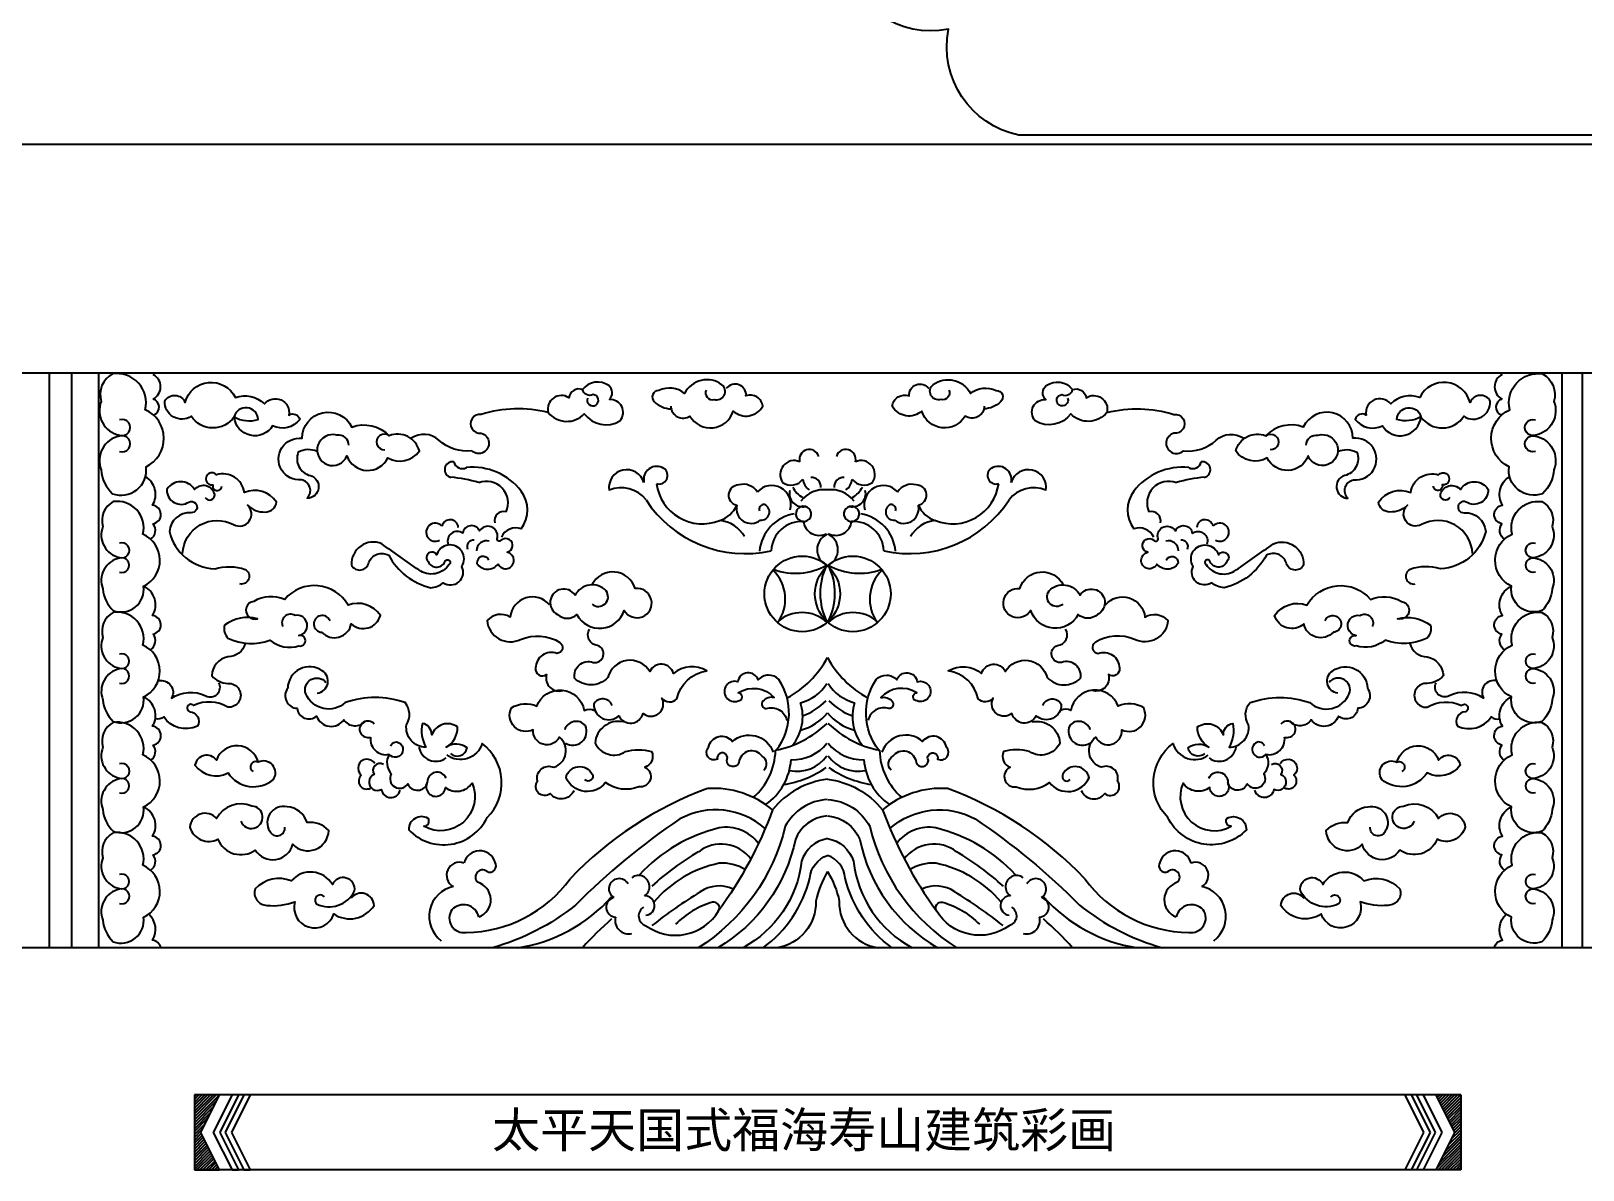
# Model space of a CAD drawing. Extents: x -66030 to 95157, y -13132 to 45879.
# Drawn here: x -41525 to -40176, y 5043 to 6033 of the extents above; entities that cross this region are included whole.
import ezdxf

# ---------------------------------------------------------------- set-up
doc = ezdxf.new("R2010")
doc.units = 0
doc.header["$LTSCALE"] = 100
doc.header["$MEASUREMENT"] = 0
for name, color, linetype in [('3', 11, 'CONTINUOUS'), ('4', 121, 'CONTINUOUS'), ('BH', 21, 'CONTINUOUS'), ('TEXT', 105, 'CONTINUOUS')]:
    doc.layers.add(name, color=color, linetype=linetype)
doc.styles.add('HZ', font='simhei.ttf')

# ---------------------------------------------------------------- blocks, each defined once
blk = doc.blocks.new('A$C09F412C1')
at = {"layer": '3'}
for p, q in [((553.3, 500.6), (553.3, 0.6)), ((572.6, 500.6), (572.6, 0.6)), ((596.1, 500.6), (596.1, 0.6)), ((1868.4, 500.6), (1868.4, 0.6)), ((1886.1, 500.6), (1886.1, 0.6))]:
    blk.add_line(p, q, dxfattribs=at)
for points in [[(614.4, 432.1, 1.388547), (614.4, 445.5, 0.468613), (598.4, 416.1, 0.186167), (608.2, 395.4, 0.567131), (637.4, 418.8, 0.640494), (636.7, 468.4, 0.534045), (608.2, 499.6, 0.354768), (598.4, 475.7, 0.468613), (614.4, 446.3, 1.388547), (614.4, 459.7)], [(1845.6, 432.1, -1.388547), (1845.6, 445.5, -0.468613), (1861.6, 416.1, -0.186167), (1851.8, 395.4, -0.567131), (1822.6, 418.8, -0.640494), (1823.3, 468.4, -0.534045), (1851.8, 499.6, -0.354768), (1861.6, 475.7, -0.468613), (1845.6, 446.3, -1.388547), (1845.6, 459.7)], [(1021.2, 478.4, 2.932601), (1026.3, 481.6, -0.482868), (1016.9, 486, 0.469035), (1005, 478.9, 0.682973), (987.1, 466.1, 0.457922), (1018.5, 464.9, 0.396432), (1049.5, 458.9, 0.674426), (1040.3, 477.3, 0.456239), (1039.8, 489.4, 0.399871), (1016.9, 486)], [(1124.5, 485.5, 0.654238), (1131.3, 477.4, 0.833454), (1138.2, 490.2, 0.461241), (1105.7, 482.6, 0.295401), (1083.4, 485.1, 0.720954), (1079.6, 475.3, 0.191245), (1094, 469.2)], [(1093.7, 471.4, 0.590399), (1110.4, 462.9, 0.653489), (1148, 467.2, 0.478523), (1173.7, 471.4, 0.49357), (1159.1, 480.4, 0.761754), (1142, 486.8)], [(1366.3, 471.4, -0.590399), (1349.6, 462.9, -0.653489), (1312, 467.2, -0.478523), (1286.3, 471.4, -0.49357), (1300.9, 480.4, -0.761754), (1318, 486.8)], [(1335.5, 485.5, -0.654238), (1328.7, 477.4, -0.833454), (1321.8, 490.2, -0.461241), (1354.3, 482.6, -0.295401), (1376.6, 485.1, -0.720954), (1380.4, 475.3, -0.191245), (1366, 469.2)], [(1438.8, 478.4, -2.932601), (1433.7, 481.6, 0.482868), (1443.1, 486, -0.469035), (1455, 478.9, -0.682973), (1472.9, 466.1, -0.457922), (1441.5, 464.9, -0.396432), (1410.5, 458.9, -0.674426), (1419.7, 477.3, -0.456239), (1420.2, 489.4, -0.399871), (1443.1, 486)], [(786.3, 432.1, 0.235868), (769.8, 431.5, 0.461266), (780.3, 411.2, -0.862626), (777.5, 391.5, 0.604748), (772.6, 407.4, -1.114415), (773.1, 443.6, -0.793298), (816.4, 453.4, -0.30013), (848.8, 445.8)], [(987.1, 466.1, 0.135387), (928.9, 464.4, 1.136503), (928.9, 448, -1.266339), (920.6, 432.6, -0.218569), (892.1, 441.9, 0.354239), (868, 443.6)], [(1472.9, 466.1, -0.135387), (1531.1, 464.4, -1.136503), (1531.1, 448, 1.266339), (1539.4, 432.6, 0.218569), (1567.9, 441.9, -0.354239), (1592, 443.6)], [(1673.7, 432.1, -0.235868), (1690.2, 431.5, -0.461266), (1679.7, 411.2, 0.862626), (1682.5, 391.5, -0.604748), (1687.4, 407.4, 1.114415), (1686.9, 443.6, 0.793298), (1643.6, 453.4, 0.30013), (1611.2, 445.8)], [(813.7, 437.5, 0.474513), (803.3, 446.3, 2.223701), (812.1, 428.2, 0.659829), (847.7, 426.6, 0.385537), (875.1, 432.6, 0.448169), (848.8, 445.8, 1.448752), (845, 433.7)], [(1646.3, 437.5, -0.474513), (1656.7, 446.3, -2.223701), (1647.9, 428.2, -0.659829), (1612.3, 426.6, -0.385537), (1584.9, 432.6, -0.448169), (1611.2, 445.8, -1.448752), (1615, 433.7)], [(641.4, 355.8, 0.431798), (643.6, 369.3, 0.856822), (643.1, 385.5, 0.419638), (636.9, 410.2)], [(688.9, 392.1, 0.81074), (697.1, 394.8, 0.59043), (679.6, 399.2, 0.548481), (655.5, 399.2, 0.613962), (674.7, 388.2, -1.334243), (676.3, 378.9, 0.406582), (657.7, 362.5, 0.336177), (697.1, 330.2, -0.150435), (723.5, 329.6, -0.870733), (719.1, 317)], [(669.2, 343.3, -0.556222), (713.6, 368.5, 0.878332), (725.7, 385.5, 0.211304), (741, 379.5, 0.387219), (750.9, 388.2, 0.359299), (722.9, 396.5, 0.467648), (698.8, 411.8, 1.6966), (695.5, 403, 1.131826), (703.2, 401.9)], [(1790.8, 343.3, 0.556222), (1746.4, 368.5, -0.878332), (1734.3, 385.5, -0.211304), (1719, 379.5, -0.387219), (1709.1, 388.2, -0.359299), (1737.1, 396.5, -0.467648), (1761.2, 411.8, -1.6966), (1764.5, 403, -1.131826), (1756.8, 401.9)], [(1771.1, 392.1, -0.81074), (1762.9, 394.8, -0.59043), (1780.4, 399.2, -0.548481), (1804.5, 399.2, -0.613962), (1785.3, 388.2, 1.334243), (1783.7, 378.9, -0.406582), (1802.3, 362.5, -0.336177), (1762.9, 330.2, 0.150435), (1736.5, 329.6, 0.870733), (1740.9, 317)], [(1818.6, 355.8, -0.431798), (1816.4, 369.3, -0.856822), (1816.9, 385.5, -0.419638), (1823.1, 410.2)], [(614.4, 327.2, 1.388547), (614.4, 339.4, 0.468613), (599.9, 312.6, 0.186167), (608.8, 293.8, 0.567131), (635.3, 315, 0.640494), (634.7, 360.2, 0.534045), (608.8, 388.5, 0.354768), (599.9, 366.8, 0.468613), (614.4, 340, 1.388547), (614.4, 352.3)], [(1845.6, 327.2, -1.388547), (1845.6, 339.4, -0.468613), (1860.1, 312.6, -0.186167), (1851.2, 293.8, -0.567131), (1824.7, 315, -0.640494), (1825.3, 360.2, -0.534045), (1851.2, 388.5, -0.354768), (1860.1, 366.8, -0.468613), (1845.6, 340, -1.388547), (1845.6, 352.3)], [(935.6, 337.6, 0.856179), (925.1, 334.9, 0.514292), (943.6, 334.2, 1.619749), (951.4, 344.5, 1.306004), (946.3, 354.9, -0.963129), (942.9, 357.3, 0.82973), (927.5, 363, 0.753967), (912.8, 361.1, 0.729763), (900.1, 351.5)], [(1524.4, 337.6, -0.856179), (1534.9, 334.9, -0.514292), (1516.4, 334.2, -1.619749), (1508.6, 344.5, -1.306004), (1513.7, 354.9, 0.963129), (1517.1, 357.3, -0.82973), (1532.5, 363, -0.753967), (1547.2, 361.1, -0.729763), (1559.9, 351.5)], [(1025.3, 299.3, 0.896117), (1037.4, 310.9, 0.518089), (1010.5, 307.2, 1.297582), (995.2, 290.3, 0.374681), (1012.1, 290.3, 0.663299), (1053.2, 294, 1.877187), (1062.7, 313, 0.677215), (1025.1, 316.2)], [(1434.7, 299.3, -0.896117), (1422.6, 310.9, -0.518089), (1449.5, 307.2, -1.297582), (1464.8, 290.3, -0.374681), (1447.9, 290.3, -0.663299), (1406.8, 294, -1.877187), (1397.3, 313, -0.677215), (1434.9, 316.2)], [(641.2, 259.6, 0.439751), (643.6, 273.3, 0.856822), (643.1, 289.5, 0.449004), (635.3, 315)], [(797.4, 285, 1.787462), (790.1, 274.9, 0.601019), (815.9, 282.2, 0.5577), (841.2, 289.5, 0.350548), (813.1, 298.5, 0.523042), (758, 303.5, 0.228127), (731, 301.8, 1.091614), (734.4, 286.7, 0.232651), (705.7, 281.1, 0.25932), (708.6, 269.8, 0.201793), (745.1, 268.1, 0.253821), (770.4, 263.1, 1.2587), (770.4, 272.1, 1.012857), (767, 289.5, 0.741029), (756.3, 279.9)], [(1662.6, 285, -1.787462), (1669.9, 274.9, -0.601019), (1644.1, 282.2, -0.5577), (1618.8, 289.5, -0.350548), (1646.9, 298.5, -0.523042), (1702, 303.5, -0.228127), (1729, 301.8, -1.091614), (1725.6, 286.7, -0.232651), (1754.3, 281.1, -0.25932), (1751.4, 269.8, -0.201793), (1714.9, 268.1, -0.253821), (1689.6, 263.1, -1.2587), (1689.6, 272.1, -1.012857), (1693, 289.5, -0.741029), (1703.7, 279.9)], [(1818.8, 259.6, -0.439751), (1816.4, 273.3, -0.856822), (1816.9, 289.5, -0.449004), (1824.7, 315)], [(988.3, 298.8, 0.657946), (954, 288.2, 0.362311), (934, 285.1, 0.528741), (963, 268.7, -0.242728), (997.3, 266.1, -0.728508), (994.7, 256.6, 0.519066), (976.2, 243.9, 0.671979), (985.7, 238.1, 0.602161), (999.9, 224.4, 0.602161)], [(1471.7, 298.8, -0.657946), (1506, 288.2, -0.362311), (1526, 285.1, -0.528741), (1497, 268.7, 0.242728), (1462.7, 266.1, 0.728508), (1465.3, 256.6, -0.519066), (1483.8, 243.9, -0.671979), (1474.3, 238.1, -0.602161), (1460.1, 224.4, -0.602161)], [(614.4, 230.8, 1.388547), (614.4, 243, 0.468613), (599.9, 216.3, 0.186167), (608.8, 197.4, 0.567131), (635.3, 218.7, 0.640494), (634.7, 263.8, 0.534045), (608.8, 292.2, 0.354768), (599.9, 270.5, 0.468613), (614.4, 243.7, 1.388547), (614.4, 255.9)], [(1845.6, 230.8, -1.388547), (1845.6, 243, -0.468613), (1860.1, 216.3, -0.186167), (1851.2, 197.4, -0.567131), (1824.7, 218.7, -0.640494), (1825.3, 263.8, -0.534045), (1851.2, 292.2, -0.354768), (1860.1, 270.5, -0.468613), (1845.6, 243.7, -1.388547), (1845.6, 255.9)], [(1042.7, 211.2, 0.668878), (1026.8, 212.3, 0.665014), (1048.5, 202.3, 0.69762), (1069.6, 204.4, 0.828499), (1085.9, 217.6, 0.438544), (1099.1, 217, -0.325499), (1125, 241.3, 0.32366), (1096, 239.2, 0.693193), (1075.4, 240.8, 0.669584), (1039, 235.5, -0.418072), (1010, 235, -0.574249), (1026.3, 248.7, 0.937925), (1030, 263.4, -0.565369), (1023.1, 277.7)], [(1417.3, 211.2, -0.668878), (1433.2, 212.3, -0.665014), (1411.5, 202.3, -0.69762), (1390.4, 204.4, -0.828499), (1374.1, 217.6, -0.438544), (1360.9, 217, 0.325499), (1335, 241.3, -0.32366), (1364, 239.2, -0.693193), (1384.6, 240.8, -0.669584), (1421, 235.5, 0.418072), (1450, 235, 0.574249), (1433.7, 248.7, -0.937925), (1430, 263.4, 0.565369), (1436.9, 277.7)], [(723.7, 265.3, -0.333264), (708.6, 253.5, 0.347079), (694.5, 237.2, 0.20604), (708.6, 230.5, -1.072997), (708.6, 209.7, 0.245363), (678.8, 211.4, 1.237945), (675.4, 205.8, -0.573064), (682.1, 193.4, -0.36861), (652.9, 201.3, -0.238864), (645.5, 199.8, -0.238864)], [(1736.3, 265.3, 0.333264), (1751.4, 253.5, -0.347079), (1765.5, 237.2, -0.20604), (1751.4, 230.5, 1.072997), (1751.4, 209.7, -0.245363), (1781.2, 211.4, -1.237945), (1784.6, 205.8, 0.573064), (1777.9, 193.4, 0.36861), (1807.1, 201.3, 0.238864), (1814.5, 199.8, 0.238864)], [(786.3, 222, 0.707975), (790.7, 241.4, 0.60078), (760.6, 226.3, 0.597534), (768.8, 208.8, 0.605979), (785.7, 202, 0.608363), (809.4, 198.8, 0.488684), (828.2, 197.6)], [(1673.7, 222, -0.707975), (1669.3, 241.4, -0.60078), (1699.4, 226.3, -0.597534), (1691.2, 208.8, -0.605979), (1674.3, 202, -0.608363), (1650.6, 198.8, -0.488684), (1631.8, 197.6)], [(648, 232.7, -0.658947), (659.6, 217.6, -0.258064), (689.4, 219.8, 0.760993), (700.7, 231.1)], [(902.1, 169.4, 0.582329), (916.5, 174.4, 0.323302), (898.3, 175.1, 0.28429), (908.3, 192.6, 0.501618), (885.8, 185.7, 0.372068), (877.7, 195.7, 0.185825), (880.8, 175.1, -0.463232), (863.9, 194.5, 0.329436), (862.6, 213.8, 0.170806), (810.7, 213.8, -0.514145), (776.3, 221.3, -0.846489), (793.8, 231.4)], [(1185.4, 172.5, 0.325157), (1187.6, 234, 0.429458), (1169.7, 233.6, 0.788891), (1152, 231.9, 1.405361), (1152.2, 215.2, 0.950487), (1152.4, 222.3, -0.369828), (1183.6, 218.1, 0.277752), (1173.8, 215, 0.660513), (1176.6, 208.6, -0.45235), (1194.7, 198.1)], [(1274.6, 172.5, -0.325157), (1272.4, 234, -0.429458), (1290.3, 233.6, -0.788891), (1308, 231.9, -1.405361), (1307.8, 215.2, -0.950487), (1307.6, 222.3, 0.369828), (1276.4, 218.1, -0.277752), (1286.2, 215, -0.660513), (1283.4, 208.6, 0.45235), (1265.3, 198.1)], [(1557.9, 169.4, -0.582329), (1543.5, 174.4, -0.323302), (1561.7, 175.1, -0.28429), (1551.7, 192.6, -0.501618), (1574.2, 185.7, -0.372068), (1582.3, 195.7, -0.185825), (1579.2, 175.1, 0.463232), (1596.1, 194.5, -0.329436), (1597.4, 213.8, -0.170806), (1649.3, 213.8, 0.514145), (1683.7, 221.3, 0.846489), (1666.2, 231.4)], [(1812, 232.7, 0.658947), (1800.4, 217.6, 0.258064), (1770.6, 219.8, -0.760993), (1759.3, 231.1)], [(641.7, 163.6, 0.421059), (643.6, 176.9, 0.856822), (643.1, 193.2, 0.449004), (635.3, 218.7)], [(1009.4, 137.4, -0.580805), (988.9, 134.8, -0.88914), (977.8, 145.4, -0.636435), (992, 157.5, 0.600009), (996.8, 183.8, -0.830302), (974.1, 190.2, -0.724718), (955.1, 209.1, -0.260441), (977.2, 210.7, -0.759437), (1018.4, 207, -0.235866), (1027.4, 207)], [(1450.6, 137.4, 0.580805), (1471.1, 134.8, 0.88914), (1482.2, 145.4, 0.636435), (1468, 157.5, -0.600009), (1463.2, 183.8, 0.830302), (1485.9, 190.2, 0.724718), (1504.9, 209.1, 0.260441), (1482.8, 210.7, 0.759437), (1441.6, 207, 0.235866), (1432.6, 207)], [(1818.3, 163.6, -0.421059), (1816.4, 176.9, -0.856822), (1816.9, 193.2, -0.449004), (1824.7, 218.7)], [(614.4, 135.3, 1.388547), (614.4, 147.5, 0.468613), (599.9, 120.7, 0.186167), (608.8, 101.9, 0.567131), (635.3, 123.1, 0.640494), (634.7, 168.3, 0.534045), (608.8, 196.6, 0.354768), (599.9, 174.9, 0.468613), (614.4, 148.1, 1.388547), (614.4, 160.4)], [(1052.2, 197, 0.454887), (1027.9, 178.6, 0.459681), (1054.3, 171.2, -0.140085), (1077, 171.2, -0.436226), (1071.2, 157.5, -0.869168), (1065.9, 140.6, -0.263231), (1036.9, 144.3, -0.571836), (1002.6, 148.5, -0.699991), (1025.3, 151.7, -0.906531), (1018.9, 146.9)], [(1407.8, 197, -0.454887), (1432.1, 178.6, -0.459681), (1405.7, 171.2, 0.140085), (1383, 171.2, 0.436226), (1388.8, 157.5, 0.869168), (1394.1, 140.6, 0.263231), (1423.1, 144.3, 0.571836), (1457.4, 148.5, 0.699991), (1434.7, 151.7, 0.906531), (1441.1, 146.9)], [(1845.6, 135.3, -1.388547), (1845.6, 147.5, -0.468613), (1860.1, 120.7, -0.186167), (1851.2, 101.9, -0.567131), (1824.7, 123.1, -0.640494), (1825.3, 168.3, -0.534045), (1851.2, 196.6, -0.354768), (1860.1, 174.9, -0.468613), (1845.6, 148.1, -1.388547), (1845.6, 160.4)], [(734.9, 161.9, 0.737634), (698.6, 163.8, 0.655483), (679.9, 159.4, 0.370674), (708.7, 152.6, 0.448686), (748.1, 146.9, 0.778965), (734.9, 161.9, 1.00047), (730.6, 153.8)], [(850.1, 176.3, -0.581099), (858.9, 177.6, -1.053185), (848.9, 168.8, 0.333611), (850.7, 151.9, 0.979902), (865.1, 143.2, 0.737343), (882, 144.4, 0.737343)], [(898.3, 148.2, 0.83719), (882, 144.4, 1.231743), (897.7, 140, 0.433856), (920.9, 143.8, -0.719688), (878.9, 106.3, 0.618269), (882.7, 113.1, 0.584889), (865.8, 103.1, 0.522316), (934, 113.8, 0.457645), (929.6, 178.2, -0.524438), (898.9, 168.2)], [(1174.7, 155.1, 0.496863), (1173.2, 167.1, 0.702082), (1153, 161.6, -0.795541), (1142.3, 163.4, 1.518445), (1134.3, 164.6, -0.83987), (1126.6, 175.1, -0.635735), (1147.3, 180.1, -0.527168), (1182.7, 170.8)], [(1285.3, 155.1, -0.496863), (1286.8, 167.1, -0.702082), (1307, 161.6, 0.795541), (1317.7, 163.4, -1.518445), (1325.7, 164.6, 0.83987), (1333.4, 175.1, 0.635735), (1312.7, 180.1, 0.527168), (1277.3, 170.8)], [(1561.7, 148.2, -0.83719), (1578, 144.4, -1.231743), (1562.3, 140, -0.433856), (1539.1, 143.8, 0.719688), (1581.1, 106.3, -0.618269), (1577.3, 113.1, -0.584889), (1594.2, 103.1, -0.522316), (1526, 113.8, -0.457645), (1530.4, 178.2, 0.524438), (1561.1, 168.2)], [(1609.9, 176.3, 0.581099), (1601.1, 177.6, 1.053185), (1611.1, 168.8, -0.333611), (1609.3, 151.9, -0.979902), (1594.9, 143.2, -0.737343), (1578, 144.4, -0.737343)], [(1725.1, 161.9, -0.737634), (1761.4, 163.8, -0.655483), (1780.1, 159.4, -0.370674), (1751.3, 152.6, -0.448686), (1711.9, 146.9, -0.778965), (1725.1, 161.9, -1.00047), (1729.4, 153.8)], [(836.4, 160.7, 1.179983), (824.5, 150.7, 0.865198), (832.6, 139.4, 0.865198)], [(1623.6, 160.7, -1.179983), (1635.5, 150.7, -0.865198), (1627.4, 139.4, -0.865198)], [(843.9, 160.1, 0.778168), (835.7, 151.3, 1.026233), (842, 138.2, 0.819122), (858.3, 137.5, 0.819122)], [(1616.1, 160.1, -0.778168), (1624.3, 151.3, -1.026233), (1618, 138.2, -0.819122), (1601.7, 137.5, -0.819122)], [(1230, 147.3, 0.193018), (1182.2, 120.5, -0.068752), (1135.3, 32.8)], [(1230, 147.3, -0.193018), (1277.8, 120.5, 0.068752), (1324.7, 32.8)], [(641.4, 67.9, 0.431798), (643.6, 81.4, 0.856822), (643.1, 97.6, 0.449004), (635.3, 123.1)], [(719.9, 110.6, 1.875825), (729.3, 123.8, 0.381823), (698.6, 113.1, 0.650152), (675.5, 105.6, 0.47536), (699.9, 95, 0.484538), (732.4, 85.6, 0.660035), (765, 90.6, 0.663756), (796.3, 102.5, 0.252321), (777.5, 109.4, 0.30727), (760, 123.2, 0.666884), (745, 101.9, 0.854155), (758.1, 105.6)], [(1229.6, 129.5, 0.261665), (1193.3, 106.2, -0.196304), (1117.6, 0.6)], [(1230.4, 129.5, -0.261665), (1266.7, 106.2, 0.196304), (1342.4, 0.6)], [(1740.1, 110.6, -1.875825), (1730.7, 123.8, -0.381823), (1761.4, 113.1, -0.650152), (1784.5, 105.6, -0.47536), (1760.1, 95, -0.484538), (1727.6, 85.6, -0.660035), (1695, 90.6, -0.663756), (1663.7, 102.5, -0.252321), (1682.5, 109.4, -0.30727), (1700, 123.2, -0.666884), (1715, 101.9, -0.854155), (1701.9, 105.6)], [(1818.6, 67.9, -0.431798), (1816.4, 81.4, -0.856822), (1816.9, 97.6, -0.449004), (1824.7, 123.1)], [(1175.7, 104.2, 0.317099), (1101.5, 112.6, 0.047679), (1010.8, 37.7, -0.101368), (938.7, 0.6)], [(1229.6, 115.3, 0.2799), (1202, 94.7, -0.211862), (1134.5, 0.6)], [(1230.4, 115.3, -0.2799), (1258, 94.7, 0.211862), (1325.5, 0.6)], [(1284.3, 104.2, -0.317099), (1358.5, 112.6, -0.047679), (1449.2, 37.7, 0.101368), (1521.3, 0.6)], [(614.4, 39.2, 1.388547), (614.4, 51.5, 0.468613), (599.9, 24.7, 0.186167), (608.8, 5.9, 0.567131), (635.3, 27.1, 0.640494), (634.7, 72.3, 0.534045), (608.8, 100.6, 0.354768), (599.9, 78.9, 0.468613), (614.4, 52.1, 1.388547), (614.4, 64.3)], [(1230, 95.5, 0.289087), (1207.5, 75.8, -0.243212), (1156.5, 0.6)], [(1230, 95.5, -0.289087), (1252.5, 75.8, 0.243212), (1303.5, 0.6)], [(1845.6, 39.2, -1.388547), (1845.6, 51.5, -0.468613), (1860.1, 24.7, -0.186167), (1851.2, 5.9, -0.567131), (1824.7, 27.1, -0.640494), (1825.3, 72.3, -0.534045), (1851.2, 100.6, -0.354768), (1860.1, 78.9, -0.468613), (1845.6, 52.1, -1.388547), (1845.6, 64.3)], [(1173.9, 0.6, 0.17778), (1214.6, 61.2, -0.293895), (1230, 80.9, -0.293895)], [(1286.1, 0.6, -0.17778), (1245.4, 61.2, 0.293895), (1230, 80.9, 0.293895)], [(792.5, 45, 1.028071), (785.7, 38.7, 0.410628), (818.8, 50, 0.870054), (799.4, 55.6, 0.51761), (763.7, 58.7, 0.310373), (732.4, 51.9, 0.520218), (742.5, 37.5, 0.11731), (766.9, 40.6, 0.983836), (800.7, 30, 0.424779), (835.7, 37.5, 0.7001), (815.7, 43.7)], [(1230, 66.9, 0.082001), (1219.8, 41.1, -0.379099), (1186.1, 0.6)], [(1230, 66.9, -0.082001), (1240.2, 41.1, 0.379099), (1273.9, 0.6)], [(1667.5, 45, -1.028071), (1674.3, 38.7, -0.410628), (1641.2, 50, -0.870054), (1660.6, 55.6, -0.51761), (1696.3, 58.7, -0.310373), (1727.6, 51.9, -0.520218), (1717.5, 37.5, -0.11731), (1693.1, 40.6, -0.983836), (1659.3, 30, -0.424779), (1624.3, 37.5, -0.7001), (1644.3, 43.7)], [(650.2, 0.6, 0.326745), (643.1, 7.2, 0.361891), (639.8, 29.8, 0.361891)], [(1070.1, 36, 0.651148), (1072.1, 19.8, 0.442001), (1135.3, 32.8, 0.632601), (1130.1, 40.3, 0.127847), (1097.8, 21)], [(1389.9, 36, -0.651148), (1387.9, 19.8, -0.442001), (1324.7, 32.8, -0.632601), (1329.9, 40.3, -0.127847), (1362.2, 21)], [(1809.8, 0.6, -0.326745), (1816.9, 7.2, -0.361891), (1820.2, 29.8, -0.361891)]]:
    blk.add_lwpolyline(points, format="xyb", dxfattribs=at)
for points in [[(714, 462.2, -0.530127), (676.7, 462.7, -0.617799), (653.7, 475.9, -0.63364), (671.3, 474.8, -0.688486), (715.1, 479.2, -0.272109), (740.3, 473.7, -0.762516), (761.7, 463.8, -0.514987), (771.1, 460, -0.361814), (747.5, 454.5, -0.722869), (714, 462.2, 0.208142), (734.9, 460, 0.864409)], [(1746, 462.2, 0.530127), (1783.3, 462.7, 0.617799), (1806.3, 475.9, 0.63364), (1788.7, 474.8, 0.688486), (1744.9, 479.2, 0.272109), (1719.7, 473.7, 0.762516), (1698.3, 463.8, 0.514987), (1688.9, 460, 0.361814), (1712.5, 454.5, 0.722869), (1746, 462.2, -0.208142), (1725.1, 460, -0.864409)], [(816.1, 333.4, 0.720262), (831.1, 335.7, -0.453515), (848.4, 341.9, 0.217423), (885.1, 313.7, 0.178894), (895.9, 318, 0.778165), (912, 332.2, 1.150016), (890.1, 342.2, 1.182575), (882.7, 336.5, 0.697679), (897.8, 337.2, -1.15733), (900.9, 333.8, -0.426382), (874.7, 329.1, -0.001522), (842.3, 351.9, 0.554329)], [(1643.9, 333.4, -0.720262), (1628.9, 335.7, 0.453515), (1611.6, 341.9, -0.217423), (1574.9, 313.7, -0.178894), (1564.1, 318, -0.778165), (1548, 332.2, -1.150016), (1569.9, 342.2, -1.182575), (1577.3, 336.5, -0.697679), (1562.2, 337.2, 1.15733), (1559.1, 333.8, 0.426382), (1585.3, 329.1, 0.001522), (1617.7, 351.9, -0.554329)]]:
    blk.add_lwpolyline(points, format="xyb", close=True, dxfattribs=at)
for centre in [(1208, 308.3), (1252, 308.3)]:
    blk.add_circle(centre, 32.9, dxfattribs=at)
for centre, radius, start, end in [((638, 488.4), 12, 297.2121, 62.7879), ((1822, 488.4), 12, 117.2121, 242.7879), ((641.6, 470.8), 7.16, 291.1175, 74.3398), ((1818.4, 470.8), 7.16, 105.6602, 248.8825), ((1214.1, 425.3), 8.61, 17.3024, 194.2337), ((1245.9, 425.3), 8.61, 345.7663, 162.6976), ((904, 416.3), 6.88, 80.4416, 256.9198), ((912.4, 424.6), 7.41, 191.6863, 298.5414), ((921.5, 365), 53.4, 37.7441, 96.0054), ((1081.5, 407.8), 11.4, 57.4121, 193.1644), ((1200.9, 412.1), 12.1, 66.2793, 214.9695), ((1259.1, 412.1), 12.1, 325.0305, 113.7207), ((1378.5, 407.8), 11.4, 346.8356, 122.5879), ((1538.5, 365), 53.4, 83.9946, 142.2559), ((1547.6, 424.6), 7.41, 241.4586, 348.3137), ((1556, 416.3), 6.88, 283.0802, 99.5584), ((892.2, 289.9), 120.2, 73.3231, 85.1261), ((933.3, 387.3), 18.9, 335.9597, 110.5091), ((1055.4, 400.8), 15.5, 16.2728, 189.1968), ((1083.4, 411.3), 7.49, 252.4738, 55.6033), ((1198.3, 415.9), 13, 235.7535, 322.7762), ((1220.7, 408.8), 12.1, 183.4262, 236.5791), ((1216.2, 401.5), 8, 355.2155, 94.8332), ((1243.8, 401.5), 8, 85.1668, 184.7845), ((1239.3, 408.8), 12.1, 303.4209, 356.5738), ((1261.7, 415.9), 13, 217.2238, 304.2465), ((1376.6, 411.3), 7.49, 124.3967, 287.5262), ((1404.6, 400.8), 15.5, 350.8032, 163.7272), ((1526.7, 387.3), 18.9, 69.4909, 204.0403), ((1567.8, 289.9), 120.2, 94.8739, 106.6769), ((941.6, 381.3), 27.5, 323.4678, 36.5322), ((1050.8, 373.6), 27, 37.6713, 113.3728), ((1121.2, 409.6), 40.4, 187.8308, 291.8384), ((1152.9, 394.1), 8.92, 90.6963, 257.6411), ((1156.9, 389.3), 14.3, 32.0033, 106.638), ((1181.5, 386), 16.6, 344.0359, 138.8857), ((1208.3, 395.5), 11.5, 165.8921, 282.6684), ((1216.9, 409.1), 18.9, 204.6219, 243.0885), ((1227, 373.5), 25.4, 83.3673, 142.3451), ((1233, 373.5), 25.4, 37.6549, 96.6327), ((1251.7, 395.5), 11.5, 257.3316, 14.1079), ((1243.1, 409.1), 18.9, 296.9115, 335.3781), ((1278.5, 386), 16.6, 41.1143, 195.9641), ((1303.1, 389.3), 14.3, 73.362, 147.9967), ((1307.1, 394.1), 8.92, 282.3589, 89.3037), ((1338.8, 409.6), 40.4, 248.1616, 352.1692), ((1409.2, 373.6), 27, 66.6272, 142.3287), ((1518.4, 381.3), 27.5, 143.4678, 216.5322), ((948.3, 372), 7.98, 73.3056, 194.3992), ((1158.3, 446), 102.7, 212.9838, 282.7296), ((1129.1, 394.9), 23.9, 287.5111, 336.5692), ((1163.5, 382.4), 12.8, 166.58, 308.9127), ((1175, 381.8), 4.36, 87.4121, 198.8015), ((1172.3, 379.5), 7.15, 263.7813, 66.7077), ((1209.1, 377.9), 6.62, 75.1795, 298.2515), ((1209.3, 377.9), 6.56, 296.7323, 76.6987), ((1250.7, 377.9), 6.56, 103.3013, 243.2677), ((1250.9, 377.9), 6.62, 241.7485, 104.8205), ((1301.7, 446), 102.7, 257.2704, 327.0162), ((1287.7, 379.5), 7.15, 113.2923, 276.2187), ((1285, 381.8), 4.36, 341.1985, 92.5879), ((1296.5, 382.4), 12.8, 231.0873, 13.42), ((1330.9, 394.9), 23.9, 203.4308, 252.4889), ((1511.7, 372), 7.98, 345.6008, 106.6944), ((888.9, 361.9), 7.9, 43.2751, 298.9487), ((901.7, 365.6), 7.23, 3.9468, 166.7902), ((959.2, 351.5), 14.2, 71.3771, 154.3692), ((1133.9, 344.9), 27.3, 28.8646, 85.1321), ((1206.9, 342.1), 36.2, 99.2542, 174.6471), ((1208, 344.3), 27.1, 87.8132, 176.7588), ((1222.8, 373.1), 13.9, 187.1185, 295.7015), ((1237.2, 373.1), 13.9, 244.2985, 352.8815), ((1252, 344.3), 27.1, 3.2412, 92.1868), ((1253.1, 342.1), 36.2, 5.3529, 80.7458), ((1326.1, 344.9), 27.3, 94.8679, 151.1354), ((1500.8, 351.5), 14.2, 25.6308, 108.6229), ((1558.3, 365.6), 7.23, 13.2098, 176.0532), ((1571.1, 361.9), 7.9, 241.0513, 136.7249), ((922, 349.5), 5.49, 81.7291, 204.4845), ((933.6, 345.6), 8.86, 74.8508, 179.4718), ((1235.7, 346.6), 14.8, 113.9683, 243.9712), ((1224.3, 346.6), 14.8, 296.0288, 66.0317), ((1526.4, 345.6), 8.86, 0.5282, 105.1492), ((1538, 349.5), 5.49, 335.5155, 98.2709), ((1158.4, 303.8), 34.9, 323.5613, 46.1314), ((1202.4, 380.2), 54, 249.1396, 299.7562), ((1279.4, 308.9), 55.8, 154.0655, 207.0086), ((1180.6, 308.9), 55.8, 332.9914, 25.9345), ((1257.6, 380.2), 54, 240.2438, 290.8604), ((1301.6, 303.8), 34.9, 133.8686, 216.4387), ((1207.9, 260.4), 31.7, 46.8242, 132.8736), ((1252.1, 260.4), 31.7, 47.1264, 133.1758), ((1153.8, 294.1), 86.6, 298.3499, 331.7282), ((1306.2, 294.1), 86.6, 208.2718, 241.6501), ((1197.4, 250.4), 37.8, 283.8208, 328.0171), ((1262.6, 250.4), 37.8, 211.9829, 256.1792), ((1168.8, 201.5), 39.6, 320.9898, 17.9444), ((1195.5, 232.6), 44.2, 284.5194, 321.3375), ((1187.4, 257.1), 58.8, 290.8635, 314.8605), ((1264.5, 232.6), 44.2, 218.6625, 255.4806), ((1272.6, 257.1), 58.8, 225.1395, 249.1365), ((1291.2, 201.5), 39.6, 162.0556, 219.0102), ((830.2, 190.6), 7.15, 39.2572, 289.6694), ((1011.5, 187), 10.5, 40.7158, 162.5322), ((1008.4, 188.8), 12.1, 238.1294, 24.4396), ((1167.9, 259.3), 88.6, 280.9491, 314.1601), ((1292.1, 259.3), 88.6, 225.8399, 259.0509), ((1451.6, 188.8), 12.1, 155.5604, 301.8706), ((1448.5, 187), 10.5, 17.4678, 139.2842), ((1629.8, 190.6), 7.15, 250.3306, 140.7428), ((846, 182), 13.5, 172.4503, 282.1795), ((1199.7, 202.1), 38, 268.0199, 321.6278), ((1260.3, 202.1), 38, 218.3722, 271.9801), ((1614, 182), 13.5, 257.8205, 7.5497), ((889.4, 177.9), 15.1, 190.8877, 306.0637), ((1128.7, 173.8), 56.1, 310.8435, 358.4821), ((1146.4, 167.9), 52.1, 304.8413, 355.9104), ((1203.5, 185.9), 31.8, 257.9788, 324.8108), ((1256.5, 185.9), 31.8, 215.1892, 282.0212), ((1313.6, 167.9), 52.1, 184.0896, 235.1587), ((1331.3, 173.8), 56.1, 181.5179, 229.1565), ((1570.6, 177.9), 15.1, 233.9363, 349.1123), ((1177.8, 231.2), 89.8, 278.9796, 304.6293), ((1282.2, 231.2), 89.8, 235.3707, 261.0204), ((1233.5, -155.7), 313.8, 110.0856, 136.4085), ((1131, 59.8), 79.4, 49.8321, 93.7626), ((1329, 59.8), 79.4, 86.2374, 130.1679), ((1226.5, -155.7), 313.8, 43.5915, 69.9144), ((1168.5, -30.3), 139, 103.628, 137.209), ((1142, 70.9), 34.5, 36.0826, 100.4946), ((1318, 70.9), 34.5, 79.5054, 143.9174), ((1291.5, -30.3), 139, 42.791, 76.372), ((927.5, 70.9), 14, 16.2979, 166.3038), ((1247.5, -134.6), 254.3, 120.6566, 132.0656), ((1137.5, 58.8), 32, 36.4815, 127.6726), ((1322.5, 58.8), 32, 52.3274, 143.5185), ((1212.5, -134.6), 254.3, 47.9344, 59.3434), ((1532.5, 70.9), 14, 13.6962, 163.7021), ((910, 63.7), 11.2, 69.8244, 241.2511), ((930.1, 62), 6.31, 52.0263, 224.3866), ((936.4, 71.8), 5.43, 242.5555, 33.8971), ((1156.8, -25.9), 102.2, 101.9075, 139.5805), ((1138.7, 37.2), 37, 57.4231, 94.5273), ((1321.3, 37.2), 37, 85.4727, 122.5769), ((1303.2, -25.9), 102.2, 40.4195, 78.0925), ((1523.6, 71.8), 5.43, 146.1029, 297.4445), ((1529.9, 62), 6.31, 315.6134, 127.9737), ((1550, 63.7), 11.2, 298.7489, 110.1756), ((914.6, 127.1), 113.2, 270.5573, 324.0815), ((921.4, 42.3), 15.8, 289.9149, 74.7637), ((1048.8, 51.8), 8.95, 28.4219, 237.8342), ((1065.6, 53.8), 9.64, 303.5817, 126.4482), ((1135.8, 25.8), 28.6, 64.5743, 125.2084), ((1324.2, 25.8), 28.6, 54.7916, 115.4257), ((1394.4, 53.8), 9.64, 53.5518, 236.4183), ((1411.2, 51.8), 8.95, 302.1658, 151.5781), ((1545.4, 127.1), 113.2, 215.9185, 269.4427), ((1538.6, 42.3), 15.8, 105.2363, 250.0851), ((910.4, 27.8), 26.8, 102.5982, 232.4813), ((939.9, 136.1), 137.1, 278.6528, 318.2689), ((1046.2, 35.9), 8.62, 104.3105, 266.3276), ((1071.1, 37.3), 8.51, 276.7516, 91.237), ((1324.1, -290.7), 396.7, 121.0668, 128.4796), ((1135.9, -290.7), 396.7, 51.5204, 58.9332), ((1388.9, 37.3), 8.51, 88.763, 263.2484), ((1413.8, 35.9), 8.62, 273.6724, 75.6895), ((1520.1, 136.1), 137.1, 221.7311, 261.3472), ((1549.6, 27.8), 26.8, 307.5187, 77.4018), ((913.7, 26.4), 12.6, 144.8669, 279.1876), ((913.4, 24.2), 13.8, 13.8361, 136.7007), ((1056.9, 24.3), 11.6, 165.0346, 285.0141), ((1403.1, 24.3), 11.6, 254.9859, 14.9654), ((1546.6, 24.2), 13.8, 43.2993, 166.1639), ((1546.3, 26.4), 12.6, 260.8124, 35.1331), ((1288, -248.2), 368, 131.9091, 137.4531), ((1172, -248.2), 368, 42.5469, 48.0909)]:
    blk.add_arc(centre, radius, start, end, dxfattribs=at)
at = {"layer": '4'}
blk.add_lwpolyline([(2460, 0.6), (0, 0.6), (0, 500.6), (2460, 500.6)], close=True, dxfattribs=at)
blk = doc.blocks.new('A$C67C823C9')
at = {"layer": '3'}
for p, q in [((0, 65.3), (0, 0)), ((1101.2, 65.3), (0, 65.3)), ((21.6, 65.3), (5.3, 32.6)), ((32.8, 65.3), (16.5, 32.6)), ((38.4, 65.3), (22.1, 32.6)), ((43, 65.3), (26.7, 32.6)), ((48.6, 65.3), (32.3, 32.6)), ((1052.6, 65.3), (1068.9, 32.6)), ((1058.2, 65.3), (1052.6, 65.3)), ((1058.2, 65.3), (1074.5, 32.6)), ((1062.8, 65.3), (1079.1, 32.6)), ((1068.4, 65.3), (1062.8, 65.3)), ((1068.4, 65.3), (1084.7, 32.6)), ((1079.6, 65.3), (1095.9, 32.6)), ((1101.2, 65.3), (1079.6, 65.3)), ((1101.2, 65.3), (1101.2, 0)), ((5.3, 32.6), (21.6, 0)), ((16.5, 32.6), (32.8, 0)), ((22.1, 32.6), (38.4, 0)), ((26.7, 32.6), (43, 0)), ((32.3, 32.6), (48.6, 0)), ((1068.9, 32.6), (1052.6, 0)), ((1074.5, 32.6), (1058.2, 0)), ((1079.1, 32.6), (1062.8, 0)), ((1084.7, 32.6), (1068.4, 0)), ((1095.9, 32.6), (1079.6, 0)), ((0, 0), (21.6, 0)), ((1101.2, 0), (0, 0)), ((32.8, 0), (38.4, 0)), ((43, 0), (48.6, 0)), ((1058.2, 0), (1052.6, 0)), ((1068.4, 0), (1062.8, 0)), ((1101.2, 0), (1079.6, 0))]:
    blk.add_line(p, q, dxfattribs=at)
at = {"layer": 'BH'}
for p, q in [((0, 61.4), (3.9, 65.3)), ((0, 46.1), (19.1, 65.3)), ((0, 48.7), (16.6, 65.3)), ((0, 51.2), (14, 65.3)), ((0, 53.8), (11.5, 65.3)), ((0, 56.3), (9, 65.3)), ((0, 58.8), (6.4, 65.3)), ((0, 63.9), (1.3, 65.3)), ((0, 43.6), (21.5, 65.1)), ((0, 41), (19, 60)), ((0, 38.5), (16.4, 54.9)), ((1080, 64.6), (1080.6, 65.3)), ((1080.8, 62.9), (1083.2, 65.3)), ((1081.7, 61.2), (1085.7, 65.3)), ((1082.5, 59.5), (1088.3, 65.3)), ((1083.3, 57.8), (1090.8, 65.3)), ((1084.2, 56.1), (1093.4, 65.3)), ((1085, 54.4), (1095.9, 65.3)), ((1085.9, 52.7), (1098.4, 65.3)), ((1086.7, 51), (1101, 65.3)), ((1087.6, 49.3), (1101.2, 62.9)), ((1088.4, 47.6), (1101.2, 60.4)), ((1089.3, 45.9), (1101.2, 57.8)), ((1090.1, 44.2), (1101.2, 55.3)), ((0, 35.9), (13.9, 49.8)), ((0, 33.4), (11.3, 44.7)), ((1091, 42.5), (1101.2, 52.8)), ((1091.8, 40.8), (1101.2, 50.2)), ((1092.7, 39.1), (1101.2, 47.7)), ((1093.5, 37.4), (1101.2, 45.1)), ((1094.4, 35.7), (1101.2, 42.6)), ((0, 30.8), (8.8, 39.6)), ((0, 28.3), (6.2, 34.5)), ((0, 25.7), (5.8, 31.6)), ((0, 23.2), (6.7, 29.9)), ((0, 20.7), (7.5, 28.2)), ((1085.3, 11.4), (1101.2, 27.3)), ((1087.9, 16.5), (1101.2, 29.8)), ((1090.4, 21.6), (1101.2, 32.4)), ((1093, 26.7), (1101.2, 34.9)), ((1095.2, 34), (1101.2, 40)), ((1095.5, 31.8), (1101.2, 37.5)), ((0, 18.1), (8.4, 26.5)), ((0, 15.6), (9.2, 24.8)), ((0, 13), (10.1, 23.1)), ((0, 10.5), (10.9, 21.4)), ((0, 7.9), (11.8, 19.7)), ((0, 5.4), (12.6, 18)), ((0, 2.8), (13.5, 16.3)), ((0, 0.3), (14.3, 14.6)), ((1080.2, 1.2), (1101.2, 22.2)), ((1081.6, 0), (1101.2, 19.7)), ((1082.8, 6.3), (1101.2, 24.8)), ((1084.1, 0), (1101.2, 17.1)), ((1086.7, 0), (1101.2, 14.6)), ((2.3, 0), (15.2, 12.9)), ((4.8, 0), (16, 11.2)), ((7.3, 0), (16.8, 9.5)), ((9.9, 0), (17.7, 7.8)), ((12.4, 0), (18.5, 6.1)), ((15, 0), (19.4, 4.4)), ((17.5, 0), (20.2, 2.7)), ((20.1, 0), (21.1, 1)), ((1089.2, 0), (1101.2, 12)), ((1091.7, 0), (1101.2, 9.5)), ((1094.3, 0), (1101.2, 6.9)), ((1096.8, 0), (1101.2, 4.4)), ((1099.4, 0), (1101.2, 1.8))]:
    blk.add_line(p, q, dxfattribs=at)

msp = doc.modelspace()

# ---------------------------------------------------------------- linework, layer by layer
at = {"layer": '3', "color": 2}
msp.add_line((-61048.5, 5934.5), (9054, 5934.5), dxfattribs=at)
at = {"layer": '4'}
msp.add_lwpolyline([(-40819.9, 7747.3, -0.410539), (-40727.8, 7808.7, -0.410539), (-40666.5, 7900.8), (-39030.3, 7900.8, -0.410539), (-38968.9, 7808.7, -0.410539), (-38876.8, 7747.3), (-38876.8, 6095.6, -0.410539), (-38968.9, 6034.3, -0.410539), (-39030.3, 5942.2), (-40666.5, 5942.2, -0.410539), (-40727.8, 6034.3, -0.410539), (-40819.9, 6095.6)], format="xyb", close=True, dxfattribs=at)

# ---------------------------------------------------------------- block references
at = {"layer": '3'}
for name, p in [('A$C09F412C1', (-42062.9, 5235.1)), ('A$C67C823C9', (-41383.5, 5042.5))]:
    msp.add_blockref(name, p, dxfattribs=at)

# ---------------------------------------------------------------- texts
at = {"layer": 'TEXT', "insert": (-41124.6, 5075.6), "char_height": 30.6, "attachment_point": 4, "style": 'HZ'}
msp.add_mtext('太平天国式福海寿山建筑彩画', dxfattribs=at)

doc.saveas('drawing.dxf')
